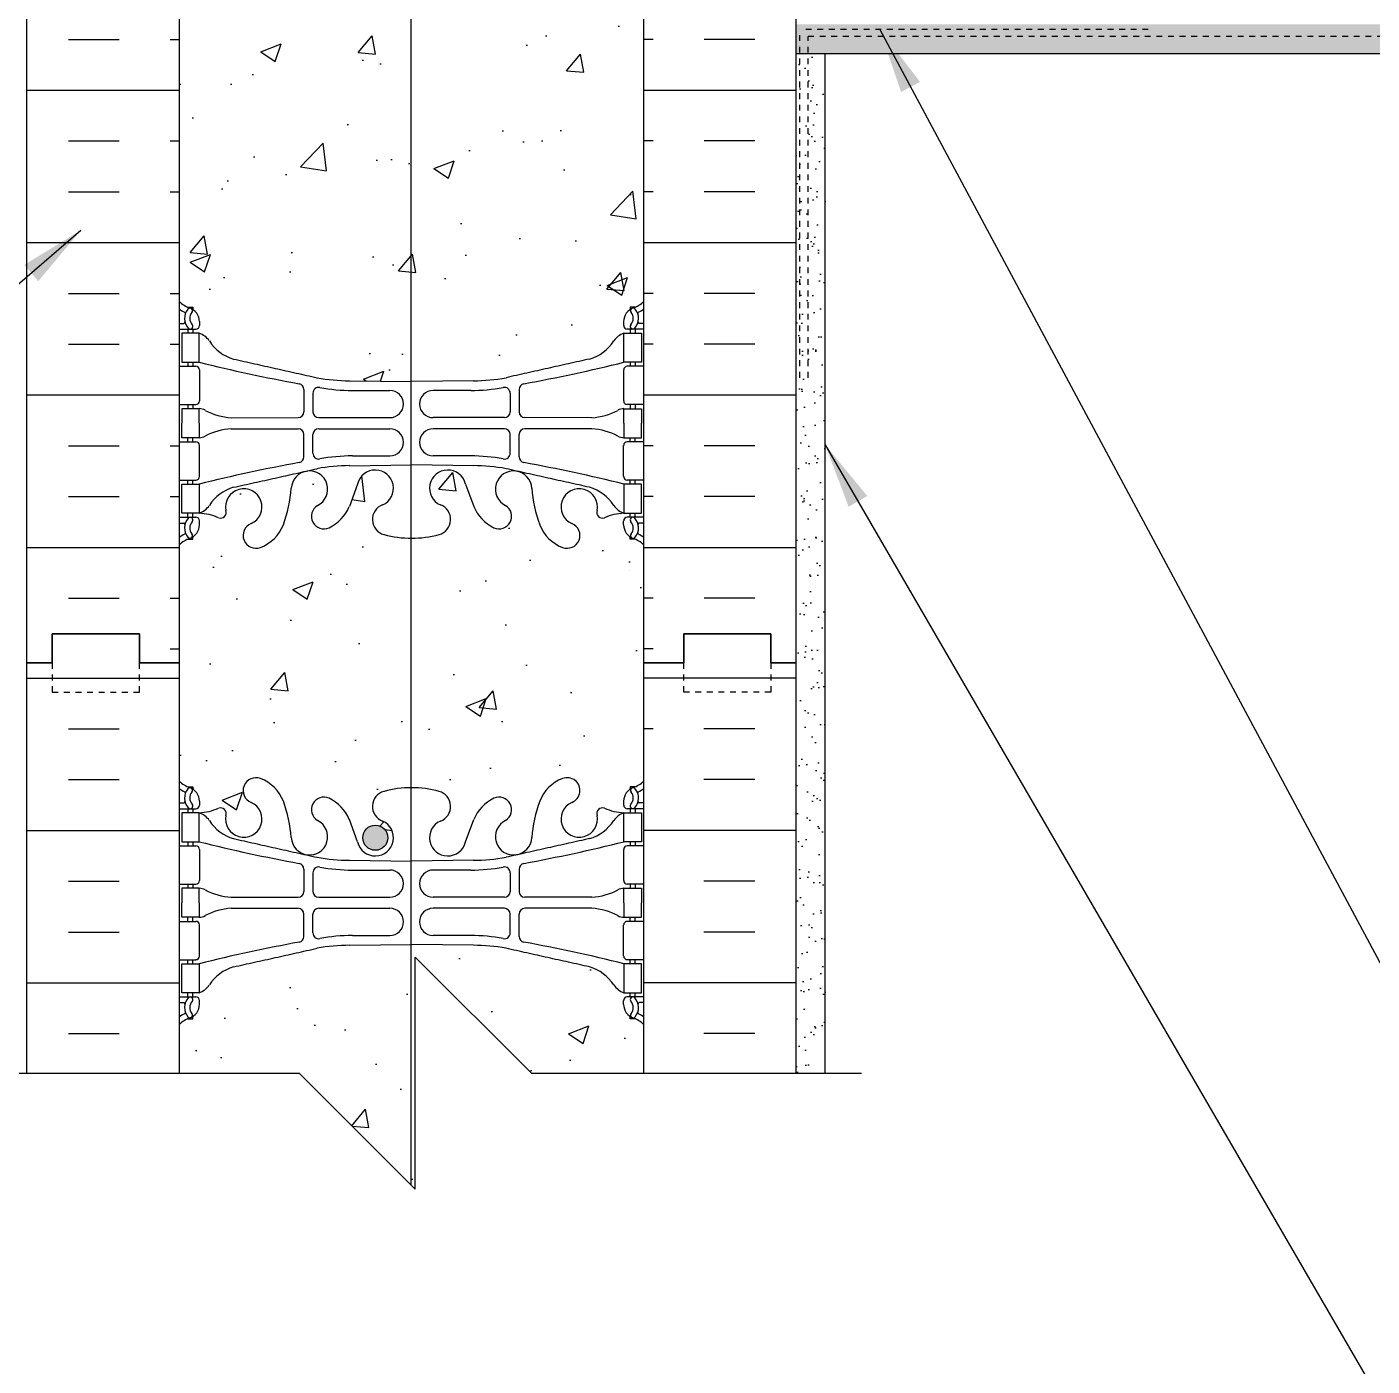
# Model space of a CAD drawing. Header units: inches. Extents: x 339 to 425, y -51 to 67.
# Drawn here: x 376.88 to 400.05, y -11.69 to 11.38 of the extents above; entities that cross this region are included whole.
import ezdxf

# ---------------------------------------------------------------- set-up
doc = ezdxf.new("R2010")
doc.units = ezdxf.units.IN
doc.header["$LTSCALE"] = 0.5
doc.header["$MEASUREMENT"] = 0
doc.linetypes.add('DASHED2', pattern=[0.375, 0.25, -0.125])
doc.linetypes.add('HIDDEN2', pattern=[0.1875, 0.125, -0.0625])
for name, color, linetype in [('HATCH', 12, 'Continuous'), ('line25', 2, 'Continuous'), ('LINE3', 3, 'Continuous'), ('LINE50', 5, 'Continuous'), ('LINE9', 9, 'Continuous'), ('TEXT', 4, 'Continuous'), ('Web_Edge', 9, 'Continuous')]:
    doc.layers.add(name, color=color, linetype=linetype)
doc.styles.add('DIM', font='romans.shx', dxfattribs={"width": 0.7})
doc.dimstyles.new('ext_12', dxfattribs={"dimscale": 12, "dimtxt": 0.09375, "dimasz": 0.09375, "dimexe": 0.09375, "dimexo": 0.0625, "dimgap": 0.0625, "dimtad": 1, "dimdec": 1, "dimzin": 3, "dimdsep": 46, "dimlunit": 4, "dimtxsty": 'DIM', "dimcen": 0.09, "dimdle": 0.09375, "dimclrt": 4, "dimadec": 0, "dimazin": 0, "dimtfac": 1, "dimtdec": 1, "dimtmove": 2, "dimatfit": 3, "dimfxl": 1, "dimfrac": 2, "dimtolj": 1, "dimtzin": 0, "dimarcsym": 0})

msp = doc.modelspace()

# ---------------------------------------------------------------- hatches: boundary and pattern name
at = {"layer": 'HATCH'}
h = msp.add_hatch(dxfattribs=at)
h.set_pattern_fill('INSUL', color=256, scale=7, style=0)
h.set_pattern_definition([(0, (-2546.6594, -396.5908), (0, 2.625), []), (0, (-2546.6594, -395.7158), (0, 2.625), [0.875, -0.875]), (0, (-2546.6594, -394.8408), (0, 2.625), [0.875, -0.875])])
h.paths.add_polyline_path([(376.877, 0.419), (377.315, 0.419), (377.315, 0.919), (378.815, 0.919), (378.815, 0.419), (379.502, 0.419), (379.502, 18.419), (378.815, 18.419), (378.815, 18.919), (377.315, 18.919), (377.315, 18.419), (376.877, 18.419)])
h = msp.add_hatch(dxfattribs=at)
h.set_pattern_fill('AR-CONC', color=256, scale=0.5)
h.set_pattern_definition([(50, (0, 0), (3.5863, -0.31376), [0.375, -4.125]), (355, (0, 0), (-0.693757, 3.76096), [0.3, -3.3]), (100.4514, (0.299, -0.026), (2.892544, 3.4472), [0.3187, -3.50571]), (46.1842, (0, 1), (5.336207, -0.827596), [0.5625, -6.1875]), (96.6356, (0.4447, 0.931), (4.67331, 4.87059), [0.47805, -5.25857]), (351.1842, (0, 1), (4.67331, 4.87059), [0.45, -4.95]), (21, (0.5, 0.75), (2.984535, -2.013094), [0.375, -4.125]), (326, (0.5, 0.75), (1.216577, 3.62575), [0.3, -3.3]), (71.4514, (0.7487, 0.5822), (4.201112, 1.612656), [0.3187, -3.50571]), (37.5, (0, 0), (0.0607993, 1.6644693), [0, -3.26, 0, -3.35, 0, -3.3125]), (7.5, (0, 0), (1.315348, 1.9720586), [0, -1.91, 0, -3.185, 0, -1.2625]), (327.5, (-1.115, 0), (2.669112, -0.1127744), [0, -1.25, 0, -3.9, 0, -5.175]), (317.5, (-1.615, 0), (2.915931, 0.500525), [0, -1.625, 0, -2.59, 0, -3.675])])
h.paths.add_polyline_path([(387.502, 18.919), (387.252, 18.919), (387.252, 17.419), (383.752, 17.419), (383.752, 16.252, -0.032642), (383.976, 16.207, -0.734872), (383.999, 15.696, 1.612474), (384.431, 15.336), (384.574, 15.723, -0.173075), (384.919, 16.09, -0.994662), (385.102, 15.695, 1.629604), (385.573, 15.394, -0.069923), (385.71, 16.038, -0.21345), (386.102, 16.427, -1), (386.265, 16.018, 2.087231), (386.699, 15.793, -0.669601), (386.832, 15.914, 0.085348), (387.161, 15.838), (387.266, 15.838), (387.266, 15.908), (387.219, 15.908, -0.414214), (387.156, 15.971), (387.156, 16.038, -0.249069), (387.266, 16.245), (387.266, 16.287), (387.356, 16.287, 0.088416), (387.502, 16.384)])
h.paths.add_polyline_path([(384.342, 15.409, -1), (383.91, 15.409, -1)], flags=16)
h.paths.add_polyline_path([(383.252, 17.419), (379.752, 17.419), (379.752, 18.919), (379.502, 18.919), (379.502, 16.384, 0.088416), (379.648, 16.287), (379.738, 16.287), (379.738, 16.245, -0.249069), (379.848, 16.038), (379.848, 15.971, -0.414214), (379.786, 15.908), (379.738, 15.908), (379.738, 15.838), (379.843, 15.838, 0.085348), (380.173, 15.914, -0.669601), (380.305, 15.793, 2.087231), (380.739, 16.018, -1), (380.902, 16.427, -0.21345), (381.295, 16.038, -0.069923), (381.432, 15.394, 1.629604), (381.903, 15.695, -0.994662), (382.085, 16.09, -0.173075), (382.431, 15.723), (382.573, 15.336, 1.612474), (383.005, 15.696, -0.734872), (383.028, 16.207, -0.032642), (383.252, 16.252)])
edge = h.paths.add_edge_path()
edge.add_arc((383.752, 12.832), 0.5, 180, 238.3819, ccw=False)
edge.add_line((383.252, 12.832), (383.252, 13.568))
edge.add_line((383.252, 13.568), (382.436, 13.556))
edge.add_arc((382.43, 10.572), 2.984, 89.9005, 100.7454)
edge.add_spline(control_points=[(381.874, 13.504), (380.437, 13.184)], knot_values=[0, 0, 1, 1], degree=1, periodic=0)
edge.add_arc((380.644, 12.47), 0.743, 106.1893, 145.772)
edge.add_arc((379.721, 13.081), 0.364, 289.6613, 327.9576, ccw=False)
edge.add_line((379.843, 12.738), (379.738, 12.738))
edge.add_line((379.738, 12.738), (379.738, 12.668))
edge.add_line((379.738, 12.668), (379.786, 12.668))
edge.add_arc((379.786, 12.606), 0.0625, 0, 90, ccw=False)
edge.add_line((379.848, 12.606), (379.848, 12.538))
edge.add_arc((379.598, 12.538), 0.25, 304.0558, 360, ccw=False)
edge.add_line((379.738, 12.331), (379.738, 12.289))
edge.add_line((379.738, 12.289), (379.648, 12.289))
edge.add_arc((379.848, 11.831), 0.5, 113.5782, 133.7891)
edge.add_line((379.502, 12.192), (379.502, 6.645))
edge.add_arc((379.848, 7.006), 0.5, 226.2109, 246.4218)
edge.add_line((379.648, 6.548), (379.738, 6.548))
edge.add_line((379.738, 6.548), (379.738, 6.506))
edge.add_arc((379.598, 6.299), 0.25, 0, 55.9442, ccw=False)
edge.add_line((379.848, 6.299), (379.848, 6.232))
edge.add_arc((379.786, 6.232), 0.0625, -90, 0, ccw=False)
edge.add_line((379.786, 6.169), (379.738, 6.169))
edge.add_line((379.738, 6.169), (379.738, 6.099))
edge.add_line((379.738, 6.099), (379.843, 6.099))
edge.add_arc((379.721, 5.757), 0.364, 32.0424, 70.3387, ccw=False)
edge.add_arc((380.644, 6.368), 0.743, 214.228, 253.8107)
edge.add_spline(control_points=[(380.437, 5.654), (381.874, 5.333)], knot_values=[0, 0, 1, 1], degree=1, periodic=0)
edge.add_arc((382.43, 8.265), 2.984, 259.2546, 270.0995)
edge.add_line((382.436, 5.281), (383.49, 5.266))
edge.add_line((383.49, 5.266), (383.49, 12.406))
edge = h.paths.add_edge_path()
edge.add_arc((387.156, 11.831), 0.5, 46.2109, 66.4218)
edge.add_line((387.356, 12.289), (387.266, 12.289))
edge.add_line((387.266, 12.289), (387.266, 12.331))
edge.add_arc((387.406, 12.538), 0.25, 180, 235.9442, ccw=False)
edge.add_line((387.156, 12.538), (387.156, 12.606))
edge.add_arc((387.219, 12.606), 0.0625, 90, 180, ccw=False)
edge.add_line((387.219, 12.668), (387.266, 12.668))
edge.add_line((387.266, 12.668), (387.266, 12.738))
edge.add_line((387.266, 12.738), (387.161, 12.738))
edge.add_arc((387.284, 13.081), 0.364, 212.0424, 250.3387, ccw=False)
edge.add_arc((386.36, 12.47), 0.743, 34.228, 73.8107)
edge.add_spline(control_points=[(386.568, 13.184), (385.13, 13.504)], knot_values=[0, 0, 1, 1], degree=1, periodic=0)
edge.add_arc((384.574, 10.572), 2.984, 79.2546, 90.0995)
edge.add_line((384.569, 13.556), (383.752, 13.568))
edge.add_line((383.752, 13.568), (383.752, 12.932))
edge.add_arc((383.852, 12.932), 0.1, 180, 270)
edge.add_line((383.852, 12.832), (385.252, 12.832))
edge.add_line((385.252, 12.832), (385.252, 12.332))
edge.add_line((385.252, 12.332), (383.752, 12.332))
edge.add_arc((383.752, 12.832), 0.5, 238.3819, 270, ccw=False)
edge.add_line((383.49, 12.406), (383.49, 5.266))
edge.add_line((383.49, 5.266), (383.502, 5.265))
edge.add_line((383.502, 5.265), (384.569, 5.281))
edge.add_arc((384.574, 8.265), 2.984, 269.9005, 280.7454)
edge.add_spline(control_points=[(385.13, 5.333), (386.568, 5.654)], knot_values=[0, 0, 1, 1], degree=1, periodic=0)
edge.add_arc((386.36, 6.368), 0.743, 286.1893, 325.772)
edge.add_arc((387.284, 5.757), 0.364, 109.6613, 147.9576, ccw=False)
edge.add_line((387.161, 6.099), (387.266, 6.099))
edge.add_line((387.266, 6.099), (387.266, 6.169))
edge.add_line((387.266, 6.169), (387.219, 6.169))
edge.add_arc((387.219, 6.232), 0.0625, 180, 270, ccw=False)
edge.add_line((387.156, 6.232), (387.156, 6.299))
edge.add_arc((387.406, 6.299), 0.25, 124.0558, 180, ccw=False)
edge.add_line((387.266, 6.506), (387.266, 6.548))
edge.add_line((387.266, 6.548), (387.356, 6.548))
edge.add_arc((387.156, 7.006), 0.5, 293.5782, 313.7891)
edge.add_line((387.502, 6.645), (387.502, 12.192))
h.paths.add_polyline_path([(383.49, 2.569, -0.066739), (383.028, 2.631, -0.734872), (383.005, 3.142, 1.612474), (382.573, 3.501), (382.431, 3.115, -0.173075), (382.085, 2.748, -0.994662), (381.903, 3.143, 1.629604), (381.432, 3.444, -0.069923), (381.295, 2.8, -0.21345), (380.902, 2.411, -1), (380.739, 2.819, 2.087231), (380.305, 3.044, -0.669601), (380.173, 2.924, 0.085348), (379.843, 2.999), (379.738, 2.999), (379.738, 2.929), (379.786, 2.929, -0.414214), (379.848, 2.867), (379.848, 2.799, -0.249069), (379.738, 2.592), (379.738, 2.55), (379.648, 2.55, 0.088416), (379.502, 2.453), (379.502, 0.419), (379.502, -1.616, 0.088416), (379.648, -1.713), (379.738, -1.713), (379.738, -1.755, -0.249069), (379.848, -1.962), (379.848, -2.029, -0.414214), (379.786, -2.092), (379.738, -2.092), (379.738, -2.162), (379.843, -2.162, 0.085348), (380.173, -2.086, -0.669601), (380.305, -2.207, 2.087231), (380.739, -1.982, -1), (380.902, -1.573, -0.21345), (381.295, -1.962, -0.069923), (381.432, -2.606, 1.629604), (381.903, -2.305, -0.994662), (382.085, -1.91, -0.173075), (382.431, -2.277), (382.573, -2.664, 1.612474), (383.005, -2.304, -0.734872), (383.028, -1.793, -0.066739), (383.49, -1.731)])
h.paths.add_polyline_path([(383.094, -2.591, -1), (382.662, -2.591, -1)], flags=16)
h.paths.add_polyline_path([(387.502, 2.453, 0.088416), (387.356, 2.55), (387.266, 2.55), (387.266, 2.592, -0.249069), (387.156, 2.799), (387.156, 2.867, -0.414214), (387.219, 2.929), (387.266, 2.929), (387.266, 2.999), (387.161, 2.999, 0.085348), (386.832, 2.924, -0.669601), (386.699, 3.044, 2.087231), (386.265, 2.819, -1), (386.102, 2.411, -0.21345), (385.71, 2.8, -0.069923), (385.573, 3.444, 1.629604), (385.102, 3.143, -0.994662), (384.919, 2.748, -0.173075), (384.574, 3.115), (384.431, 3.501, 1.612474), (383.999, 3.142, -0.734872), (383.976, 2.631, -0.070212), (383.49, 2.569), (383.49, -1.731, -0.070212), (383.976, -1.793, -0.734872), (383.999, -2.304, 1.612474), (384.431, -2.664), (384.574, -2.277, -0.173075), (384.919, -1.91, -0.994662), (385.102, -2.305, 1.629604), (385.573, -2.606, -0.069923), (385.71, -1.962, -0.21345), (386.102, -1.573, -1), (386.265, -1.982, 2.087231), (386.699, -2.207, -0.669601), (386.832, -2.086, 0.085348), (387.161, -2.162), (387.266, -2.162), (387.266, -2.092), (387.219, -2.092, -0.414214), (387.156, -2.029), (387.156, -1.962, -0.249069), (387.266, -1.755), (387.266, -1.713), (387.356, -1.713, 0.088416), (387.502, -1.616), (387.502, 0.419)])
edge = h.paths.add_edge_path()
edge.add_line((383.49, -4.428), (382.436, -4.444))
edge.add_arc((382.43, -7.428), 2.984, 89.9005, 100.7454)
edge.add_spline(control_points=[(381.874, -4.496), (380.437, -4.816)], knot_values=[0, 0, 1, 1], degree=1, periodic=0)
edge.add_arc((380.644, -5.53), 0.743, 106.1893, 145.772)
edge.add_arc((379.721, -4.919), 0.364, 289.6613, 327.9576, ccw=False)
edge.add_line((379.843, -5.262), (379.738, -5.262))
edge.add_line((379.738, -5.262), (379.738, -5.332))
edge.add_line((379.738, -5.332), (379.786, -5.332))
edge.add_arc((379.786, -5.394), 0.0625, 0, 90, ccw=False)
edge.add_line((379.848, -5.394), (379.848, -5.462))
edge.add_arc((379.598, -5.462), 0.25, 304.0558, 360, ccw=False)
edge.add_line((379.738, -5.669), (379.738, -5.711))
edge.add_line((379.738, -5.711), (379.648, -5.711))
edge.add_arc((379.848, -6.169), 0.5, 113.5782, 133.7891)
edge.add_line((379.502, -5.808), (379.502, -6.646))
edge.add_line((379.502, -6.646), (381.566, -6.646))
edge.add_line((381.566, -6.646), (383.49, -8.569))
edge.add_line((383.49, -8.569), (383.49, -4.428))
edge = h.paths.add_edge_path()
edge.add_line((387.219, -5.332), (387.266, -5.332))
edge.add_line((387.266, -5.332), (387.266, -5.262))
edge.add_line((387.266, -5.262), (387.161, -5.262))
edge.add_arc((387.284, -4.919), 0.364, 212.0424, 250.3387, ccw=False)
edge.add_arc((386.36, -5.53), 0.743, 34.228, 73.8107)
edge.add_spline(control_points=[(386.568, -4.816), (385.13, -4.496)], knot_values=[0, 0, 1, 1], degree=1, periodic=0)
edge.add_arc((384.574, -7.428), 2.984, 79.2546, 90.0995)
edge.add_line((384.569, -4.444), (383.502, -4.428))
edge.add_line((383.502, -4.428), (383.49, -4.428))
edge.add_line((383.49, -4.428), (383.49, -8.569))
edge.add_line((383.49, -8.569), (383.566, -8.646))
edge.add_line((383.566, -8.646), (383.566, -4.646))
edge.add_line((383.566, -4.646), (385.566, -6.646))
edge.add_line((385.566, -6.646), (387.502, -6.646))
edge.add_line((387.502, -6.646), (387.502, -5.808))
edge.add_arc((387.156, -6.169), 0.5, 46.2109, 66.4218)
edge.add_line((387.356, -5.711), (387.266, -5.711))
edge.add_line((387.266, -5.711), (387.266, -5.669))
edge.add_arc((387.406, -5.462), 0.25, 180, 235.9442, ccw=False)
edge.add_line((387.156, -5.462), (387.156, -5.394))
edge.add_arc((387.219, -5.394), 0.0625, 90, 180, ccw=False)
h = msp.add_hatch(dxfattribs=at)
h.set_pattern_fill('INSUL', color=256, scale=7, style=0)
h.set_pattern_definition([(180, (3313.6637, -396.5908), (0, 2.625), []), (180, (3313.6637, -395.7158), (0, 2.625), [0.875, -0.875]), (180, (3313.6637, -394.8408), (0, 2.625), [0.875, -0.875])])
h.paths.add_polyline_path([(390.127, 0.419), (389.69, 0.419), (389.69, 0.919), (388.19, 0.919), (388.19, 0.419), (387.502, 0.419), (387.502, 18.419), (388.19, 18.419), (388.19, 18.919), (389.69, 18.919), (389.69, 18.419), (390.127, 18.419)])
h = msp.add_hatch(dxfattribs=at)
h.set_pattern_fill('AR-SAND', color=256, scale=0.25, style=0)
h.set_pattern_definition([(37.5, (220.88293, -16.3756), (-0.0157483, 0.48170594), [0, -0.38, 0, -0.425, 0, -0.40625]), (7.5, (220.8829, -16.3756), (0.4424442, 0.7055365), [0, -0.205, 0, -0.3425, 0, -0.13125]), (327.5, (220.57543, -16.3756), (0.7785355, 0.0014148), [0, -0.125, 0, -0.45, 0, -0.5875]), (317.5, (220.5754, -16.3756), (0.7515317, 0.219419), [0, -0.0625, 0, -0.295, 0, -0.3375])])
h.paths.add_polyline_path([(410.433, 10.919), (410.433, 11.419), (390.127, 11.419), (390.127, 10.919)])
h = msp.add_hatch(dxfattribs=at)
h.set_pattern_fill('AR-SAND', color=256, scale=0.25, style=0)
h.set_pattern_definition([(37.5, (220.88293, -16.51417), (-0.0157483, 0.4817059), [0, -0.38, 0, -0.425, 0, -0.40625]), (7.5, (220.8829, -16.51417), (0.4424442, 0.7055365), [0, -0.205, 0, -0.3425, 0, -0.13125]), (327.5, (220.57543, -16.51417), (0.7785355, 0.0014148), [0, -0.125, 0, -0.45, 0, -0.5875]), (317.5, (220.5754, -16.5142), (0.7515317, 0.219419), [0, -0.0625, 0, -0.295, 0, -0.3375])])
h.paths.add_polyline_path([(390.127, -6.646), (390.252, -6.646), (390.252, -6.581), (390.627, -6.956), (390.627, 10.919), (390.127, 10.919)])
at = {"layer": 'LINE3'}
msp.add_hatch(color=256, dxfattribs=at).paths.add_polyline_path([(383.094, -2.591, 1), (382.662, -2.591, 1)])

# ---------------------------------------------------------------- linework, layer by layer
at = {"layer": 'HATCH'}
for p, q in [((387.262, 2.005), (387.262, 2.005)), ((376.877, 0.159), (379.502, 0.159)), ((390.127, 0.159), (387.502, 0.159)), ((377.591, -0.716), (378.466, -0.716)), ((387.664, -0.716), (387.502, -0.716)), ((389.414, -0.716), (388.539, -0.716)), ((377.591, -1.591), (378.466, -1.591)), ((389.414, -1.591), (388.539, -1.591)), ((376.877, -2.466), (379.502, -2.466)), ((390.127, -2.466), (387.502, -2.466)), ((377.591, -3.341), (378.466, -3.341)), ((389.414, -3.341), (388.539, -3.341)), ((377.591, -4.216), (378.466, -4.216)), ((389.414, -4.216), (388.539, -4.216)), ((376.877, -5.091), (379.502, -5.091)), ((390.127, -5.091), (387.502, -5.091)), ((377.591, -5.966), (378.466, -5.966)), ((389.414, -5.966), (388.539, -5.966))]:
    msp.add_line(p, q, dxfattribs=at)
at = {"layer": 'line25'}
for p, q in [((379.502, 18.919), (379.502, 0.419)), ((387.502, 0.419), (387.502, 18.919)), ((379.502, 0.419), (379.502, -6.646)), ((387.502, -6.646), (387.502, 0.419))]:
    msp.add_line(p, q, dxfattribs=at)
at = {"layer": 'LINE3'}
msp.add_line((383.49, 15.934), (383.49, -8.569), dxfattribs=at)
msp.add_circle((382.878, -2.591), 0.216, dxfattribs=at)
at = {"layer": 'LINE50'}
for p, q in [((390.127, 0.419), (390.127, 18.919)), ((376.877, 0.419), (376.877, 18.419)), ((376.877, -6.646), (376.877, 0.419)), ((390.127, -6.646), (390.127, 0.419))]:
    msp.add_line(p, q, dxfattribs=at)
for points in [[(376.877, 0.419), (377.315, 0.419), (377.315, 0.919), (378.815, 0.919), (378.815, 0.419), (379.502, 0.419)], [(379.502, 0.419), (378.815, 0.419), (378.815, 0.919), (377.315, 0.919), (377.315, 0.419), (376.877, 0.419)], [(390.127, 0.419), (389.69, 0.419), (389.69, 0.919), (388.19, 0.919), (388.19, 0.419), (387.502, 0.419)], [(387.502, 0.419), (388.19, 0.419), (388.19, 0.919), (389.69, 0.919), (389.69, 0.419), (390.127, 0.419)]]:
    msp.add_lwpolyline(points, dxfattribs=at)
at = {"layer": 'LINE9', "linetype": 'HIDDEN2'}
for p, q in [((396.192, 11.333), (390.192, 11.333)), ((390.192, 5.333), (390.192, 11.333)), ((390.335, 5.333), (390.335, 11.208)), ((410.433, 11.208), (390.335, 11.208))]:
    msp.add_line(p, q, dxfattribs=at)
at = {"layer": 'LINE9'}
for p, q in [((390.127, 10.919), (410.433, 10.919)), ((390.627, -6.646), (390.627, 10.919))]:
    msp.add_line(p, q, dxfattribs=at)
at = {"layer": 'LINE9', "linetype": 'DASHED2', "ltscale": 0.15}
for points in [[(377.315, 0.419), (377.315, 0.419), (377.315, -0.081), (378.815, -0.081), (378.815, 0.419), (378.815, 0.419)], [(389.69, 0.419), (389.69, 0.419), (389.69, -0.081), (388.19, -0.081), (388.19, 0.419), (388.19, 0.419)]]:
    msp.add_lwpolyline(points, dxfattribs=at)
at = {"layer": 'LINE9'}
msp.add_lwpolyline([(375.879, -6.646), (381.566, -6.646), (383.566, -8.646), (383.566, -4.646), (385.566, -6.646), (391.254, -6.646)], dxfattribs=at)
at = {"layer": 'Web_Edge'}
for p, q in [((379.648, 6.548), (379.738, 6.548)), ((379.738, 6.548), (379.738, 6.506)), ((387.356, 6.548), (387.266, 6.548)), ((387.266, 6.548), (387.266, 6.506)), ((379.502, 6.269), (379.58, 6.269)), ((379.848, 6.299), (379.848, 6.232)), ((387.156, 6.299), (387.156, 6.232)), ((387.502, 6.269), (387.424, 6.269)), ((379.502, 6.169), (379.786, 6.169)), ((379.648, 6.169), (379.648, 6.099)), ((379.738, 6.169), (379.738, 6.099)), ((387.502, 6.169), (387.219, 6.169)), ((387.266, 6.169), (387.266, 6.099)), ((387.356, 6.169), (387.356, 6.099)), ((379.648, 5.599), (379.648, 5.529)), ((379.738, 5.599), (379.738, 5.529)), ((387.266, 5.599), (387.266, 5.529)), ((387.356, 5.599), (387.356, 5.529)), ((379.502, 5.529), (379.786, 5.529)), ((379.848, 5.467), (379.848, 4.932)), ((387.156, 5.467), (387.156, 4.932)), ((387.502, 5.529), (387.219, 5.529)), ((381.65, 5.129), (381.65, 4.745)), ((382.436, 5.281), (383.502, 5.265)), ((382.483, 5.113), (383.13, 5.113)), ((384.569, 5.281), (383.502, 5.265)), ((384.521, 5.113), (383.875, 5.113)), ((385.354, 5.129), (385.354, 4.745)), ((379.502, 4.869), (379.786, 4.869)), ((379.648, 4.869), (379.648, 4.799)), ((379.738, 4.869), (379.738, 4.799)), ((381.803, 5.067), (381.803, 4.745)), ((385.202, 5.067), (385.202, 4.745)), ((387.502, 4.869), (387.219, 4.869)), ((387.266, 4.869), (387.266, 4.799)), ((387.356, 4.869), (387.356, 4.799)), ((380.396, 4.644), (381.55, 4.645)), ((381.903, 4.645), (383.13, 4.645)), ((385.102, 4.645), (383.875, 4.645)), ((386.608, 4.644), (385.454, 4.645)), ((380.396, 4.455), (381.55, 4.454)), ((381.903, 4.454), (383.13, 4.454)), ((385.102, 4.454), (383.875, 4.454)), ((386.608, 4.455), (385.454, 4.454)), ((379.502, 4.229), (379.786, 4.229)), ((379.648, 4.229), (379.648, 4.299)), ((379.738, 4.229), (379.738, 4.299)), ((381.65, 3.969), (381.65, 4.354)), ((381.803, 4.031), (381.803, 4.354)), ((385.202, 4.031), (385.202, 4.354)), ((385.354, 3.969), (385.354, 4.354)), ((387.502, 4.229), (387.219, 4.229)), ((387.266, 4.229), (387.266, 4.299)), ((387.356, 4.229), (387.356, 4.299)), ((379.848, 3.632), (379.848, 4.167)), ((382.483, 3.985), (383.13, 3.985)), ((384.521, 3.985), (383.875, 3.985)), ((387.156, 3.632), (387.156, 4.167)), ((382.436, 3.817), (383.502, 3.833)), ((384.569, 3.817), (383.502, 3.833)), ((379.502, 3.569), (379.786, 3.569)), ((379.648, 3.499), (379.648, 3.569)), ((379.738, 3.499), (379.738, 3.569)), ((382.573, 3.501), (382.431, 3.115)), ((384.431, 3.501), (384.574, 3.115)), ((387.502, 3.569), (387.219, 3.569)), ((387.266, 3.499), (387.266, 3.569)), ((387.356, 3.499), (387.356, 3.569)), ((379.502, 2.929), (379.786, 2.929)), ((379.502, 2.829), (379.58, 2.829)), ((379.648, 2.929), (379.648, 2.999)), ((379.738, 2.929), (379.738, 2.999)), ((379.848, 2.799), (379.848, 2.867)), ((387.156, 2.799), (387.156, 2.867)), ((387.502, 2.929), (387.219, 2.929)), ((387.266, 2.929), (387.266, 2.999)), ((387.356, 2.929), (387.356, 2.999)), ((387.502, 2.829), (387.424, 2.829)), ((379.648, 2.55), (379.738, 2.55)), ((379.738, 2.55), (379.738, 2.592)), ((387.266, 2.55), (387.266, 2.592)), ((387.356, 2.55), (387.266, 2.55)), ((379.648, -1.713), (379.738, -1.713)), ((379.738, -1.713), (379.738, -1.755)), ((387.356, -1.713), (387.266, -1.713)), ((387.266, -1.713), (387.266, -1.755)), ((379.502, -1.992), (379.58, -1.992)), ((379.848, -1.962), (379.848, -2.029)), ((387.156, -1.962), (387.156, -2.029)), ((387.502, -1.992), (387.424, -1.992)), ((379.502, -2.092), (379.786, -2.092)), ((379.648, -2.092), (379.648, -2.162)), ((379.738, -2.092), (379.738, -2.162)), ((382.573, -2.664), (382.431, -2.277)), ((384.431, -2.664), (384.574, -2.277)), ((387.502, -2.092), (387.219, -2.092)), ((387.266, -2.092), (387.266, -2.162)), ((387.356, -2.092), (387.356, -2.162)), ((379.502, -2.732), (379.786, -2.732)), ((379.648, -2.662), (379.648, -2.732)), ((379.738, -2.662), (379.738, -2.732)), ((387.502, -2.732), (387.219, -2.732)), ((387.266, -2.662), (387.266, -2.732)), ((387.356, -2.662), (387.356, -2.732)), ((379.848, -2.794), (379.848, -3.329)), ((382.436, -2.98), (383.502, -2.996)), ((384.569, -2.98), (383.502, -2.996)), ((387.156, -2.794), (387.156, -3.329)), ((381.65, -3.132), (381.65, -3.517)), ((381.803, -3.194), (381.803, -3.517)), ((382.483, -3.148), (383.13, -3.148)), ((384.521, -3.148), (383.875, -3.148)), ((385.202, -3.194), (385.202, -3.517)), ((385.354, -3.132), (385.354, -3.517)), ((379.502, -3.392), (379.786, -3.392)), ((379.648, -3.392), (379.648, -3.462)), ((379.738, -3.392), (379.738, -3.462)), ((387.502, -3.392), (387.219, -3.392)), ((387.266, -3.392), (387.266, -3.462)), ((387.356, -3.392), (387.356, -3.462)), ((380.396, -3.617), (381.55, -3.617)), ((381.903, -3.617), (383.13, -3.617)), ((385.102, -3.617), (383.875, -3.617)), ((386.608, -3.617), (385.454, -3.617)), ((380.396, -3.806), (381.55, -3.807)), ((381.65, -4.292), (381.65, -3.907)), ((381.803, -4.23), (381.803, -3.907)), ((381.903, -3.807), (383.13, -3.807)), ((385.102, -3.807), (383.875, -3.807)), ((385.202, -4.23), (385.202, -3.907)), ((385.354, -4.292), (385.354, -3.907)), ((386.608, -3.806), (385.454, -3.807)), ((379.502, -4.032), (379.786, -4.032)), ((379.648, -4.032), (379.648, -3.962)), ((379.738, -4.032), (379.738, -3.962)), ((379.848, -4.629), (379.848, -4.094)), ((387.156, -4.629), (387.156, -4.094)), ((387.502, -4.032), (387.219, -4.032)), ((387.266, -4.032), (387.266, -3.962)), ((387.356, -4.032), (387.356, -3.962)), ((382.483, -4.276), (383.13, -4.276)), ((384.521, -4.276), (383.875, -4.276)), ((382.436, -4.444), (383.502, -4.428)), ((384.569, -4.444), (383.502, -4.428)), ((379.502, -4.692), (379.786, -4.692)), ((379.648, -4.762), (379.648, -4.692)), ((379.738, -4.762), (379.738, -4.692)), ((387.502, -4.692), (387.219, -4.692)), ((387.266, -4.762), (387.266, -4.692)), ((387.356, -4.762), (387.356, -4.692)), ((379.648, -5.332), (379.648, -5.262)), ((379.738, -5.332), (379.738, -5.262)), ((387.266, -5.332), (387.266, -5.262)), ((387.356, -5.332), (387.356, -5.262)), ((379.502, -5.332), (379.786, -5.332)), ((379.502, -5.432), (379.58, -5.432)), ((379.848, -5.462), (379.848, -5.394)), ((387.156, -5.462), (387.156, -5.394)), ((387.502, -5.332), (387.219, -5.332)), ((387.502, -5.432), (387.424, -5.432)), ((379.648, -5.711), (379.738, -5.711)), ((379.738, -5.711), (379.738, -5.669)), ((387.266, -5.711), (387.266, -5.669)), ((387.356, -5.711), (387.266, -5.711))]:
    msp.add_line(p, q, dxfattribs=at)
for points in [[(379.543, 5.599), (379.843, 5.599), (379.843, 6.099), (379.543, 6.099)], [(387.461, 5.599), (387.161, 5.599), (387.161, 6.099), (387.461, 6.099)], [(379.543, 3.499), (379.843, 3.499), (379.843, 2.999), (379.543, 2.999)], [(387.461, 3.499), (387.161, 3.499), (387.161, 2.999), (387.461, 2.999)], [(379.543, -2.662), (379.843, -2.662), (379.843, -2.162), (379.543, -2.162)], [(387.461, -2.662), (387.161, -2.662), (387.161, -2.162), (387.461, -2.162)], [(379.543, -4.762), (379.843, -4.762), (379.843, -5.262), (379.543, -5.262)], [(387.461, -4.762), (387.161, -4.762), (387.161, -5.262), (387.461, -5.262)]]:
    msp.add_lwpolyline(points, close=True, dxfattribs=at)
for points in [[(379.843, 4.549), (379.843, 4.799), (379.543, 4.799), (379.543, 4.549)], [(387.161, 4.549), (387.161, 4.799), (387.461, 4.799), (387.461, 4.549)], [(379.843, 4.549), (379.843, 4.299), (379.543, 4.299), (379.543, 4.549)], [(387.161, 4.549), (387.161, 4.299), (387.461, 4.299), (387.461, 4.549)], [(379.843, -3.712), (379.843, -3.462), (379.543, -3.462), (379.543, -3.712)], [(387.161, -3.712), (387.161, -3.462), (387.461, -3.462), (387.461, -3.712)], [(379.843, -3.712), (379.843, -3.962), (379.543, -3.962), (379.543, -3.712)], [(387.161, -3.712), (387.161, -3.962), (387.461, -3.962), (387.461, -3.712)]]:
    msp.add_lwpolyline(points, dxfattribs=at)
for centre, radius, start, end in [((379.848, 7.006), 0.5, 226.2109, 250.5288), ((379.848, 7.006), 0.6, 234.7832, 245.0748), ((379.842, 6.354), 0.25, 140.1145, 222.4609), ((379.684, 6.485), 0.045, 321.448, 139.1879), ((379.598, 6.299), 0.25, 0, 70.5288), ((387.406, 6.299), 0.25, 109.4712, 180), ((387.32, 6.485), 0.045, 40.8121, 218.552), ((387.156, 7.006), 0.5, 289.4712, 313.7891), ((387.162, 6.354), 0.25, 317.5391, 39.8855), ((387.156, 7.006), 0.6, 294.9252, 305.2168), ((379.58, 6.289), 0.0196, 269.4032, 15.4901), ((379.586, 6.443), 0.021, 343.464, 63.9957), ((379.842, 6.354), 0.16, 140.0001, 222.4609), ((387.162, 6.354), 0.16, 317.5391, 39.9999), ((387.418, 6.443), 0.021, 116.0043, 196.536), ((387.424, 6.289), 0.0196, 164.5099, 270.5968), ((379.691, 6.215), 0.045, 222.4609, 42.4609), ((379.786, 6.232), 0.0625, 270, 0), ((379.721, 5.757), 0.364, 34.9775, 70.3387), ((387.284, 5.757), 0.364, 109.6613, 145.0225), ((387.219, 6.232), 0.0625, 180, 270), ((387.314, 6.215), 0.045, 137.5391, 317.5391), ((380.644, 6.368), 0.743, 212.7919, 253.8107), ((386.36, 6.368), 0.743, 286.1893, 327.2081), ((386.652, 33.02), 28.253, 256.0552, 259.6343), ((380.353, 33.02), 28.253, 280.3657, 283.9448), ((379.786, 5.467), 0.0625, 0, 90), ((382.43, 8.265), 2.984, 259.2546, 270.0995), ((384.574, 8.265), 2.984, 269.9005, 280.7454), ((387.219, 5.467), 0.0625, 90, 180), ((381.55, 5.129), 0.1, 360, 79.6343), ((381.903, 5.067), 0.1, 79.2546, 180), ((382.478, 8.097), 2.984, 259.2546, 270.0995), ((383.13, 4.879), 0.234, 270, 90), ((383.875, 4.879), 0.234, 90, 270), ((384.527, 8.097), 2.984, 269.9005, 280.7454), ((385.102, 5.067), 0.1, 0, 100.7454), ((385.454, 5.129), 0.1, 100.3657, 180), ((379.786, 4.932), 0.0625, 270, 0), ((387.219, 4.932), 0.0625, 180, 270), ((379.839, 4.581), 0.219, 60.4937, 88.92), ((380.481, 5.8), 1.16, 242.5844, 265.8032), ((381.55, 4.745), 0.1, 270.0388, 360), ((381.903, 4.745), 0.1, 180, 270), ((385.102, 4.745), 0.1, 270, 0), ((385.454, 4.745), 0.1, 180, 269.9612), ((386.524, 5.8), 1.16, 274.1968, 297.4156), ((387.165, 4.581), 0.219, 91.08, 119.5063), ((380.481, 3.298), 1.16, 94.1968, 117.4156), ((381.55, 4.354), 0.1, 0, 89.9612), ((381.903, 4.354), 0.1, 90, 180), ((383.13, 4.22), 0.234, 270, 90), ((383.875, 4.22), 0.234, 90, 270), ((385.102, 4.354), 0.1, 0, 90), ((385.454, 4.354), 0.1, 90.0388, 180), ((386.524, 3.298), 1.16, 62.5844, 85.8032), ((379.786, 4.167), 0.0625, 0, 90), ((379.839, 4.518), 0.219, 271.08, 299.5063), ((387.165, 4.518), 0.219, 240.4937, 268.92), ((387.219, 4.167), 0.0625, 90, 180), ((381.55, 3.969), 0.1, 280.3657, 0), ((381.903, 4.031), 0.1, 180, 280.7454), ((382.478, 1.001), 2.984, 89.9005, 100.7454), ((384.527, 1.001), 2.984, 79.2546, 90.0995), ((385.102, 4.031), 0.1, 259.2546, 0), ((385.454, 3.969), 0.1, 180, 259.6343), ((386.652, -23.921), 28.253, 100.3657, 103.9448), ((381.744, 3.413), 0.314, 296.0652, 177.2643), ((382.43, 0.834), 2.984, 89.9005, 100.7454), ((382.878, 3.429), 0.314, 293.8084, 166.5854), ((384.126, 3.429), 0.314, 13.4146, 246.1916), ((384.574, 0.834), 2.984, 79.2546, 90.0995), ((385.261, 3.413), 0.314, 2.7357, 243.9348), ((380.353, -23.921), 28.253, 76.0552, 79.6343), ((379.786, 3.632), 0.0625, 270, 0), ((387.219, 3.632), 0.0625, 180, 270), ((380.644, 2.731), 0.743, 106.1893, 147.2081), ((380.612, 3.106), 0.314, 293.8084, 191.4114), ((379.073, 3.609), 2.365, 339.9985, 355.6105), ((387.932, 3.609), 2.365, 184.3895, 200.0015), ((386.392, 3.106), 0.314, 348.5886, 246.1916), ((386.36, 2.731), 0.743, 32.7919, 73.8107), ((379.721, 3.342), 0.364, 289.6613, 325.0225), ((380.214, 3.011), 0.0968, 249.5669, 19.8449), ((381.995, 2.946), 0.217, 121.463, 294.4736), ((381.744, 3.416), 0.75, 297.0295, 336.3062), ((383.096, 2.89), 0.268, 109.9662, 255.2108), ((383.908, 2.89), 0.268, 284.7892, 70.0338), ((385.26, 3.416), 0.75, 203.6938, 242.9705), ((385.01, 2.946), 0.217, 245.5264, 58.537), ((386.79, 3.011), 0.0968, 160.1551, 290.4331), ((387.284, 3.342), 0.364, 214.9775, 250.3387), ((379.58, 2.81), 0.0196, 344.5099, 90.5968), ((379.842, 2.745), 0.25, 137.5391, 219.8855), ((379.691, 2.883), 0.045, 317.5391, 137.5391), ((379.598, 2.799), 0.25, 289.4712, 360), ((379.842, 2.745), 0.16, 137.5391, 219.9999), ((379.786, 2.867), 0.0625, 360, 90), ((379.788, 2.004), 0.997, 66.8533, 86.8462), ((380.821, 2.615), 0.22, 111.8037, 291.8037), ((380.663, 3.044), 0.677, 290.6803, 338.8761), ((386.341, 3.044), 0.677, 201.1239, 249.3197), ((386.184, 2.615), 0.22, 248.1963, 68.1963), ((387.216, 2.004), 0.997, 93.1538, 113.1467), ((387.219, 2.867), 0.0625, 90, 180), ((387.406, 2.799), 0.25, 180, 250.5288), ((387.314, 2.883), 0.045, 42.4609, 222.4609), ((387.162, 2.745), 0.16, 320.0001, 42.4609), ((387.162, 2.745), 0.25, 320.1145, 42.4609), ((387.424, 2.81), 0.0196, 89.4032, 195.4901), ((379.848, 2.092), 0.6, 114.9252, 125.2168), ((379.848, 2.092), 0.5, 109.4712, 133.7891), ((379.586, 2.655), 0.021, 296.0043, 16.536), ((379.684, 2.614), 0.045, 220.8121, 38.552), ((383.491, 4.323), 1.754, 254.7082, 270.3771), ((383.514, 4.323), 1.754, 269.6229, 285.2918), ((387.32, 2.614), 0.045, 141.448, 319.1879), ((387.156, 2.092), 0.5, 46.2109, 70.5288), ((387.418, 2.655), 0.021, 163.464, 243.9957), ((387.156, 2.092), 0.6, 54.7832, 65.0748), ((379.848, -1.255), 0.5, 226.2109, 250.5288), ((380.821, -1.778), 0.22, 68.1963, 248.1963), ((380.663, -2.206), 0.677, 21.1239, 69.3197), ((386.341, -2.206), 0.677, 110.6803, 158.8761), ((386.184, -1.778), 0.22, 291.8037, 111.8037), ((387.156, -1.255), 0.5, 289.4712, 313.7891), ((379.848, -1.255), 0.6, 234.7832, 245.0748), ((379.842, -1.907), 0.25, 140.1145, 222.4609), ((379.586, -1.818), 0.021, 343.464, 63.9957), ((379.684, -1.776), 0.045, 321.448, 139.1879), ((379.598, -1.962), 0.25, 0, 70.5288), ((379.842, -1.907), 0.16, 140.0001, 222.4609), ((383.096, -2.052), 0.268, 104.7892, 250.0338), ((383.491, -3.485), 1.754, 89.6229, 105.2918), ((383.514, -3.485), 1.754, 74.7082, 90.3771), ((383.908, -2.052), 0.268, 289.9662, 75.2108), ((387.406, -1.962), 0.25, 109.4712, 180), ((387.32, -1.776), 0.045, 40.8121, 218.552), ((387.162, -1.907), 0.16, 317.5391, 39.9999), ((387.162, -1.907), 0.25, 317.5391, 39.8855), ((387.418, -1.818), 0.021, 116.0043, 196.536), ((387.156, -1.255), 0.6, 294.9252, 305.2168), ((379.58, -1.972), 0.0196, 269.4032, 15.4901), ((379.691, -2.046), 0.045, 222.4609, 42.4609), ((379.786, -2.029), 0.0625, 270, 0), ((379.788, -1.166), 0.997, 273.1538, 293.1467), ((380.214, -2.174), 0.0968, 340.1551, 110.4331), ((380.612, -2.269), 0.314, 168.5886, 66.1916), ((379.073, -2.771), 2.365, 4.3895, 20.0015), ((381.995, -2.108), 0.217, 65.5264, 238.537), ((381.744, -2.578), 0.75, 23.6938, 62.9705), ((385.26, -2.578), 0.75, 117.0295, 156.3062), ((385.01, -2.108), 0.217, 301.463, 114.4736), ((387.932, -2.771), 2.365, 159.9985, 175.6105), ((386.392, -2.269), 0.314, 113.8084, 11.4114), ((386.79, -2.174), 0.0968, 69.5669, 199.8449), ((387.216, -1.166), 0.997, 246.8533, 266.8462), ((387.219, -2.029), 0.0625, 180, 270), ((387.314, -2.046), 0.045, 137.5391, 317.5391), ((387.424, -1.972), 0.0196, 164.5099, 270.5968), ((379.721, -2.504), 0.364, 34.9775, 70.3387), ((380.644, -1.893), 0.743, 212.7919, 253.8107), ((381.744, -2.575), 0.314, 182.7357, 63.9348), ((382.878, -2.591), 0.314, 193.4146, 66.1916), ((384.126, -2.591), 0.314, 113.8084, 346.5854), ((385.261, -2.575), 0.314, 116.0652, 357.2643), ((386.36, -1.893), 0.743, 286.1893, 327.2081), ((387.284, -2.504), 0.364, 109.6613, 145.0225), ((379.786, -2.794), 0.0625, 0, 90), ((386.652, 24.759), 28.253, 256.0552, 259.6343), ((380.353, 24.759), 28.253, 280.3657, 283.9448), ((387.219, -2.794), 0.0625, 90, 180), ((382.43, 0.004), 2.984, 259.2546, 270.0995), ((384.574, 0.004), 2.984, 269.9005, 280.7454), ((381.55, -3.132), 0.1, 360, 79.6343), ((381.903, -3.194), 0.1, 79.2546, 180), ((382.478, -0.164), 2.984, 259.2546, 270.0995), ((383.13, -3.382), 0.234, 270, 90), ((383.875, -3.382), 0.234, 90, 270), ((384.527, -0.164), 2.984, 269.9005, 280.7454), ((385.102, -3.194), 0.1, 0, 100.7454), ((385.454, -3.132), 0.1, 100.3657, 180), ((379.786, -3.329), 0.0625, 270, 0), ((379.839, -3.681), 0.219, 60.4937, 88.92), ((387.165, -3.681), 0.219, 91.08, 119.5063), ((387.219, -3.329), 0.0625, 180, 270), ((380.481, -2.461), 1.16, 242.5844, 265.8032), ((381.55, -3.517), 0.1, 270.0388, 360), ((381.903, -3.517), 0.1, 180, 270), ((385.102, -3.517), 0.1, 270, 0), ((385.454, -3.517), 0.1, 180, 269.9612), ((386.524, -2.461), 1.16, 274.1968, 297.4156), ((379.839, -3.743), 0.219, 271.08, 299.5063), ((380.481, -4.963), 1.16, 94.1968, 117.4156), ((381.55, -3.907), 0.1, 0, 89.9612), ((381.903, -3.907), 0.1, 90, 180), ((383.13, -4.041), 0.234, 270, 90), ((383.875, -4.041), 0.234, 90, 270), ((385.102, -3.907), 0.1, 0, 90), ((385.454, -3.907), 0.1, 90.0388, 180), ((386.524, -4.963), 1.16, 62.5844, 85.8032), ((387.165, -3.743), 0.219, 240.4937, 268.92), ((379.786, -4.094), 0.0625, 0, 90), ((387.219, -4.094), 0.0625, 90, 180), ((386.652, -32.182), 28.253, 100.3657, 103.9448), ((381.55, -4.292), 0.1, 280.3657, 0), ((381.903, -4.23), 0.1, 180, 280.7454), ((382.478, -7.26), 2.984, 89.9005, 100.7454), ((384.527, -7.26), 2.984, 79.2546, 90.0995), ((385.102, -4.23), 0.1, 259.2546, 0), ((385.454, -4.292), 0.1, 180, 259.6343), ((380.353, -32.182), 28.253, 76.0552, 79.6343), ((379.786, -4.629), 0.0625, 270, 0), ((382.43, -7.428), 2.984, 89.9005, 100.7454), ((384.574, -7.428), 2.984, 79.2546, 90.0995), ((387.219, -4.629), 0.0625, 180, 270), ((380.644, -5.53), 0.743, 106.1893, 147.2081), ((386.36, -5.53), 0.743, 32.7919, 73.8107), ((379.721, -4.919), 0.364, 289.6613, 325.0225), ((387.284, -4.919), 0.364, 214.9775, 250.3387), ((379.58, -5.451), 0.0196, 344.5099, 90.5968), ((379.842, -5.516), 0.25, 137.5391, 219.8855), ((379.691, -5.378), 0.045, 317.5391, 137.5391), ((379.598, -5.462), 0.25, 289.4712, 360), ((379.842, -5.516), 0.16, 137.5391, 219.9999), ((379.786, -5.394), 0.0625, 360, 90), ((387.219, -5.394), 0.0625, 90, 180), ((387.406, -5.462), 0.25, 180, 250.5288), ((387.314, -5.378), 0.045, 42.4609, 222.4609), ((387.162, -5.516), 0.16, 320.0001, 42.4609), ((387.162, -5.516), 0.25, 320.1145, 42.4609), ((387.424, -5.451), 0.0196, 89.4032, 195.4901), ((379.848, -6.169), 0.6, 114.9252, 125.2168), ((379.848, -6.169), 0.5, 109.4712, 133.7891), ((379.586, -5.606), 0.021, 296.0043, 16.536), ((379.684, -5.647), 0.045, 220.8121, 38.552), ((387.32, -5.647), 0.045, 141.448, 319.1879), ((387.156, -6.169), 0.5, 46.2109, 70.5288), ((387.418, -5.606), 0.021, 163.464, 243.9957), ((387.156, -6.169), 0.6, 54.7832, 65.0748)]:
    msp.add_arc(centre, radius, start, end, dxfattribs=at)
for points in [[(380.437, 5.654), (381.874, 5.333)], [(386.568, 5.654), (385.13, 5.333)], [(380.437, 3.445), (381.874, 3.765)], [(386.568, 3.445), (385.13, 3.765)], [(380.437, -2.607), (381.874, -2.928)], [(386.568, -2.607), (385.13, -2.928)], [(380.437, -4.816), (381.874, -4.496)], [(386.568, -4.816), (385.13, -4.496)]]:
    msp.add_open_spline(points, degree=1, dxfattribs=at)

# ---------------------------------------------------------------- leaders
at = {"layer": 'TEXT'}
for points, override in [([(382.502, 18.169), (358.232, 1.094), (356.349, 1.094)], {"dimtad": 0}), ([(391.567, 11.333), (402.338, -8.768), (404.691, -8.768)], {"dimgap": 0.0625, "dimtad": 0}), ([(377.805, 7.87), (357.67, -9.443), (355.772, -9.443)], {"dimgap": 0.0625, "dimtad": 0}), ([(390.627, 4.176), (400.96, -13.622), (403.314, -13.622)], {"dimgap": 0.0625, "dimtad": 0})]:
    msp.add_leader(points, dimstyle='ext_12', override=override, dxfattribs=at)

doc.saveas('drawing.dxf')
